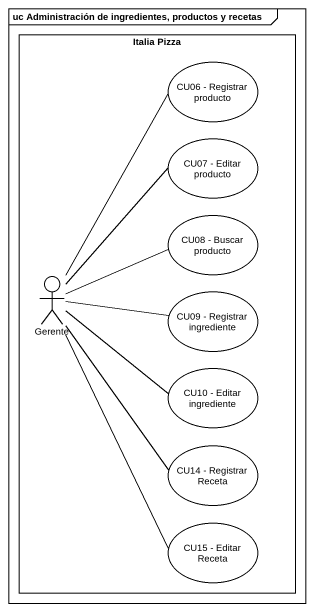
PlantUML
@startuml
mainframe uc Administración de ingredientes, productos y recetas
rectangle "Italia Pizza" as Italia_Pizza #FFFFFF {
  usecase "CU06 - Registrar producto" as CU06_Registrar_producto #FFFFFF
  usecase "CU07 - Editar producto" as CU07_Editar_producto #FFFFFF
  usecase "CU08 - Buscar producto" as CU08_Buscar_producto #FFFFFF
  actor Gerente #FFFFFF
  usecase "CU09 - Registrar ingrediente" as CU09_Registrar_ingrediente #FFFFFF
  usecase "CU10 - Editar ingrediente" as CU10_Editar_ingrediente #FFFFFF
  usecase "CU14 - Registrar Receta" as CU14_Registrar_Receta #FFFFFF
  usecase "CU15 - Editar Receta" as CU15_Editar_Receta #FFFFFF
}
Gerente -up- CU06_Registrar_producto
Gerente -up- CU07_Editar_producto
Gerente -right- CU08_Buscar_producto
Gerente -right- CU09_Registrar_ingrediente
Gerente -right- CU10_Editar_ingrediente
Gerente -- CU14_Registrar_Receta
Gerente -- CU15_Editar_Receta
@enduml
